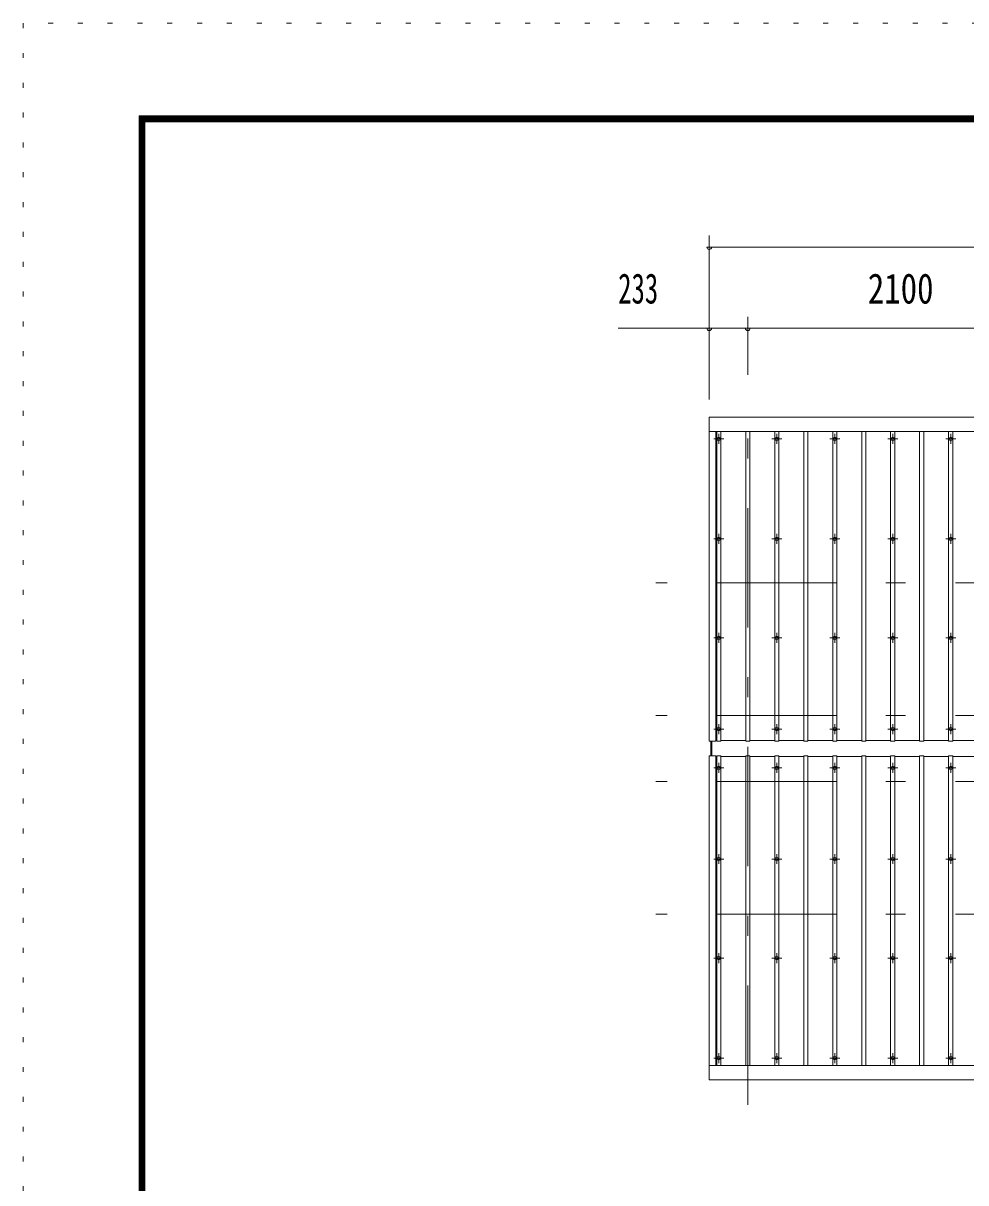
# Model space of a CAD drawing. Units: millimetres, scale not verified. Extents: x -37128 to 37128, y -14700 to 14700.
# Drawn here: x -4452 to 1239, y 7701 to 14700 of the extents above; entities that cross this region are included whole.
import ezdxf
from ezdxf.enums import TextEntityAlignment as Align

# ---------------------------------------------------------------- set-up
doc = ezdxf.new("R2010")
doc.units = ezdxf.units.MM
doc.header["$LTSCALE"] = 60
doc.linetypes.add('USER3', pattern=[24, 12, -5, 2, -5])
doc.linetypes.add('USER4', pattern=[3, 0.5, -2.5])
for name, color, linetype, lineweight in [('0-2_1-0BOLD', 7, 'Continuous', 18), ('0-3_1-2CENTER', 3, 'USER3', 18), ('0-4_1-4THIN', 4, 'Continuous', 18), ('0-5_1-5DIM', 3, 'Continuous', 18), ('0-C_F-F', 5, 'Continuous', 18), ('0-D_F-E_J_ADD', 3, 'USER4', 18)]:
    doc.layers.add(name, color=color, linetype=linetype, lineweight=lineweight)
doc.styles.add('ＭＳ ゴシック', font='')
doc.styles.get('ＭＳ ゴシック').set_extended_font_data('MS Gothic')

msp = doc.modelspace()

# ---------------------------------------------------------------- linework, layer by layer
at = {"layer": '0-2_1-0BOLD'}
for p, q in [((7505.52, 12236.05), (-310.48, 12236.05)), ((-300.48, 10277.69), (-300.48, 10367.39)), ((-294.48, 10367.39), (-294.48, 10277.69)), ((-310.48, 8409.03), (7505.52, 8409.03))]:
    msp.add_line(p, q, dxfattribs=at)
for points in [[(-310.48, 10367.39), (-310.48, 12322.54), (7505.52, 12322.54), (7505.52, 10367.39), (7465.52, 10367.39), (7465.52, 12236.05)], [(-270.48, 12236.05), (-270.48, 10367.39), (-310.48, 10367.39)], [(-310.48, 8322.54), (-310.48, 10277.69), (-270.48, 10277.69), (-270.48, 8409.03)], [(7465.52, 8409.03), (7465.52, 10277.69), (7505.52, 10277.69), (7505.52, 8322.54), (-310.48, 8322.54)]]:
    msp.add_lwpolyline(points, dxfattribs=at)
for centre in [(-252.48, 12191.11), (97.52, 12191.11), (447.52, 12191.11), (797.52, 12191.11), (1147.52, 12191.11), (-252.48, 11587.41), (97.52, 11587.41), (447.52, 11587.41), (797.52, 11587.41), (1147.52, 11587.41), (-252.48, 10989.62), (97.52, 10989.62), (447.52, 10989.62), (797.52, 10989.62), (1147.52, 10989.62), (-252.48, 10439.93), (97.52, 10439.93), (447.52, 10439.93), (797.52, 10439.93), (1147.52, 10439.93), (-252.48, 10205.15), (97.52, 10205.15), (447.52, 10205.15), (797.52, 10205.15), (1147.52, 10205.15), (-252.48, 9655.46), (97.52, 9655.46), (447.52, 9655.46), (797.52, 9655.46), (1147.52, 9655.46), (-252.48, 9057.68), (97.52, 9057.68), (447.52, 9057.68), (797.52, 9057.68), (1147.52, 9057.68), (-252.48, 8453.97), (97.52, 8453.97), (447.52, 8453.97), (797.52, 8453.97), (1147.52, 8453.97)]:
    msp.add_circle(centre, 10, dxfattribs=at)
at = {"layer": '0-3_1-2CENTER'}
for p, q in [((-77.48, 8172.54), (-77.48, 12472.55)), ((-222.48, 12191.11), (-282.48, 12191.11)), ((-252.48, 12221.12), (-252.48, 12161.11)), ((67.53, 12191.11), (127.52, 12191.11)), ((97.52, 12161.11), (97.52, 12221.12)), ((477.52, 12191.11), (417.53, 12191.11)), ((447.52, 12221.12), (447.52, 12161.11)), ((767.52, 12191.11), (827.52, 12191.11)), ((797.52, 12161.11), (797.52, 12221.12)), ((1117.53, 12191.11), (1177.52, 12191.11)), ((1147.52, 12221.12), (1147.52, 12161.11)), ((-282.47, 11587.41), (-222.48, 11587.41)), ((-252.48, 11557.41), (-252.48, 11617.41)), ((67.53, 11587.41), (127.52, 11587.41)), ((97.52, 11557.41), (97.52, 11617.41)), ((477.52, 11587.41), (417.53, 11587.41)), ((447.52, 11617.41), (447.52, 11557.41)), ((767.53, 11587.41), (827.52, 11587.41)), ((797.52, 11557.41), (797.52, 11617.41)), ((1177.52, 11587.41), (1117.53, 11587.41)), ((1147.52, 11617.41), (1147.52, 11557.41)), ((7655.52, 11322.54), (-632.48, 11322.54)), ((-222.48, 10989.62), (-282.47, 10989.62)), ((-252.48, 10959.62), (-252.48, 11019.63)), ((67.53, 10989.62), (127.52, 10989.62)), ((97.52, 11019.63), (97.52, 10959.62)), ((477.52, 10989.62), (417.53, 10989.62)), ((447.52, 10959.62), (447.52, 11019.63)), ((767.53, 10989.62), (827.52, 10989.62)), ((797.52, 11019.63), (797.52, 10959.62)), ((1177.52, 10989.62), (1117.53, 10989.62)), ((1147.52, 10959.62), (1147.52, 11019.63)), ((7655.52, 10522.54), (-632.48, 10522.54)), ((-282.47, 10439.93), (-222.48, 10439.93)), ((-252.48, 10409.93), (-252.48, 10469.93)), ((67.53, 10439.93), (127.52, 10439.93)), ((97.52, 10409.93), (97.52, 10469.93)), ((477.52, 10439.93), (417.53, 10439.93)), ((447.52, 10409.93), (447.52, 10469.93)), ((767.53, 10439.93), (827.52, 10439.93)), ((797.52, 10409.93), (797.52, 10469.93)), ((1177.52, 10439.93), (1117.53, 10439.93)), ((1147.52, 10409.93), (1147.52, 10469.93)), ((-252.48, 10175.15), (-252.48, 10235.15)), ((97.52, 10235.15), (97.52, 10175.15)), ((447.52, 10235.15), (447.52, 10175.15)), ((797.52, 10235.15), (797.52, 10175.15)), ((1147.52, 10235.15), (1147.52, 10175.15)), ((-282.47, 10205.15), (-222.48, 10205.15)), ((127.52, 10205.15), (67.53, 10205.15)), ((417.53, 10205.15), (477.52, 10205.15)), ((767.53, 10205.15), (827.52, 10205.15)), ((1117.53, 10205.15), (1177.52, 10205.15)), ((7655.52, 10122.54), (-632.48, 10122.54)), ((-252.48, 9625.46), (-252.48, 9685.46)), ((97.52, 9685.46), (97.52, 9625.46)), ((447.52, 9625.46), (447.52, 9685.46)), ((797.52, 9685.46), (797.52, 9625.46)), ((1147.52, 9625.46), (1147.52, 9685.46)), ((-282.47, 9655.46), (-222.48, 9655.46)), ((127.52, 9655.46), (67.53, 9655.46)), ((417.53, 9655.46), (477.52, 9655.46)), ((827.52, 9655.46), (767.53, 9655.46)), ((1177.52, 9655.46), (1117.53, 9655.46)), ((7655.52, 9322.54), (-632.48, 9322.54)), ((-282.47, 9057.68), (-222.48, 9057.68)), ((-252.48, 9087.67), (-252.48, 9027.67)), ((127.52, 9057.68), (67.53, 9057.68)), ((97.52, 9027.67), (97.52, 9087.67)), ((417.53, 9057.68), (477.52, 9057.68)), ((447.52, 9087.67), (447.52, 9027.67)), ((767.53, 9057.68), (827.52, 9057.68)), ((797.52, 9027.67), (797.52, 9087.67)), ((1117.53, 9057.68), (1177.52, 9057.68)), ((1147.52, 9087.67), (1147.52, 9027.67)), ((-252.48, 8423.96), (-252.48, 8483.97)), ((97.52, 8483.97), (97.52, 8423.96)), ((447.52, 8423.96), (447.52, 8483.97)), ((797.52, 8483.97), (797.52, 8423.96)), ((1147.52, 8423.96), (1147.52, 8483.97)), ((-282.48, 8453.97), (-222.48, 8453.97)), ((127.52, 8453.97), (67.53, 8453.97)), ((477.52, 8453.97), (417.52, 8453.97)), ((827.52, 8453.97), (767.52, 8453.97)), ((1117.53, 8453.97), (1177.52, 8453.97))]:
    msp.add_line(p, q, dxfattribs=at)
at = {"layer": '0-4_1-4THIN'}
for p, q in [((-239.98, 10367.39), (-239.98, 12236.05)), ((-64.98, 12236.05), (-64.98, 10367.39)), ((110.02, 12236.05), (110.02, 10367.39)), ((285.02, 12236.05), (285.02, 10367.39)), ((460.02, 12236.05), (460.02, 10367.39)), ((635.02, 12236.05), (635.02, 10367.39)), ((810.02, 12236.05), (810.02, 10367.39)), ((985.02, 12236.05), (985.02, 10367.39)), ((1160.02, 12236.05), (1160.02, 10367.39)), ((-264.98, 10371.64), (-270.48, 10371.64)), ((-89.98, 10371.64), (-239.98, 10371.64)), ((85.02, 10371.64), (-64.98, 10371.64)), ((260.02, 10371.64), (110.02, 10371.64)), ((435.02, 10371.64), (285.02, 10371.64)), ((610.02, 10371.64), (460.02, 10371.64)), ((785.02, 10371.64), (635.02, 10371.64)), ((960.02, 10371.64), (810.02, 10371.64)), ((1135.02, 10371.64), (985.02, 10371.64)), ((1310.02, 10371.64), (1160.02, 10371.64)), ((-264.98, 10273.44), (-270.48, 10273.44)), ((-239.98, 10273.44), (-89.98, 10273.44)), ((-64.98, 10273.44), (85.02, 10273.44)), ((110.02, 10273.44), (260.02, 10273.44)), ((285.02, 10273.44), (435.02, 10273.44)), ((460.02, 10273.44), (610.02, 10273.44)), ((635.02, 10273.44), (785.02, 10273.44)), ((810.02, 10273.44), (960.02, 10273.44)), ((985.02, 10273.44), (1135.02, 10273.44)), ((1160.02, 10273.44), (1310.02, 10273.44))]:
    msp.add_line(p, q, dxfattribs=at)
for points in [[(-264.98, 12236.05), (-264.98, 10367.39), (-239.98, 10367.39)], [(-64.98, 10367.39), (-89.98, 10367.39), (-89.98, 12236.05)], [(110.02, 10367.39), (85.02, 10367.39), (85.02, 12236.05)], [(285.02, 10367.39), (260.02, 10367.39), (260.02, 12236.05)], [(460.02, 10367.39), (435.02, 10367.39), (435.02, 12236.05)], [(635.02, 10367.39), (610.02, 10367.39), (610.02, 12236.05)], [(810.02, 10367.39), (785.02, 10367.39), (785.02, 12236.05)], [(985.02, 10367.39), (960.02, 10367.39), (960.02, 12236.05)], [(1160.02, 10367.39), (1135.02, 10367.39), (1135.02, 12236.05)], [(-239.98, 8409.03), (-239.98, 10277.69), (-264.98, 10277.69), (-264.98, 8409.03)], [(-64.98, 8409.03), (-64.98, 10277.69), (-89.98, 10277.69), (-89.98, 8409.03)], [(110.02, 8409.03), (110.02, 10277.69), (85.02, 10277.69), (85.02, 8409.03)], [(285.02, 8409.03), (285.02, 10277.69), (260.02, 10277.69), (260.02, 8409.03)], [(460.02, 8409.03), (460.02, 10277.69), (435.02, 10277.69), (435.02, 8409.03)], [(635.02, 8409.03), (635.02, 10277.69), (610.02, 10277.69), (610.02, 8409.03)], [(810.02, 8409.03), (810.02, 10277.69), (785.02, 10277.69), (785.02, 8409.03)], [(985.02, 8409.03), (985.02, 10277.69), (960.02, 10277.69), (960.02, 8409.03)], [(1160.02, 8409.03), (1160.02, 10277.69), (1135.02, 10277.69), (1135.02, 8409.03)]]:
    msp.add_lwpolyline(points, dxfattribs=at)
at = {"layer": '0-5_1-5DIM'}
for p, q in [((-310.47, 13418.35), (-310.47, 12428.35)), ((-296.47, 13348.35), (-324.47, 13348.35)), ((7505.53, 13348.35), (-310.47, 13348.35)), ((-77.47, 12578.35), (-77.47, 12928.35)), ((-859.97, 12858.35), (8055.03, 12858.35)), ((-296.47, 12858.35), (-324.47, 12858.35)), ((-63.47, 12858.35), (-91.47, 12858.35))]:
    msp.add_line(p, q, dxfattribs=at)
for centre in [(-310.47, 13348.35), (-310.47, 12858.35), (-77.47, 12858.35)]:
    msp.add_arc(centre, 14, 180, 0, dxfattribs=at)
at = {"layer": '0-C_F-F'}
for points in [[(36428.07, -14000), (36428.07, 14140), (-3751.93, 14140), (-3751.93, -14000)], [(36424.56, -13996.5), (-3748.43, -13996.5), (-3748.43, 14136.5), (36424.56, 14136.5)], [(36421.07, -13993), (36421.07, 14133), (-3744.93, 14133), (-3744.93, -13993)], [(36417.57, -13989.5), (36417.57, 14129.5), (-3741.43, 14129.5), (-3741.43, -13989.5)], [(36414.07, -13986), (36414.07, 14126), (-3737.93, 14126), (-3737.93, -13986)], [(36410.57, -13982.5), (36410.57, 14122.5), (-3734.43, 14122.5), (-3734.43, -13982.5)], [(36407.06, -13979), (-3730.93, -13979), (-3730.93, 14119), (36407.06, 14119)], [(36403.57, -13975.5), (-3727.43, -13975.5), (-3727.43, 14115.5), (36403.57, 14115.5)], [(36400.07, -13972), (36400.07, 14112), (-3723.93, 14112), (-3723.93, -13972)], [(36396.57, -13968.5), (-3720.43, -13968.5), (-3720.43, 14108.5), (36396.57, 14108.5)], [(36393.07, -13965), (36393.07, 14105), (-3716.93, 14105), (-3716.93, -13965)]]:
    msp.add_lwpolyline(points, close=True, dxfattribs=at)
at = {"layer": '0-D_F-E_J_ADD', "color": 5}
msp.add_lwpolyline([(37128.07, -14700), (37128.07, 14700), (-4451.93, 14700), (-4451.93, -14700)], close=True, dxfattribs=at)

# ---------------------------------------------------------------- texts
at = {"layer": '0-5_1-5DIM', "color": 7, "style": 'ＭＳ ゴシック'}
for s, width, p in [('233', 0.65, (-859.97, 12953.22)), ('2100', 0.8, (647.03, 12953.22))]:
    msp.add_text(s, height=182.3, dxfattribs=dict(at, width=width)).set_placement(p, align=Align.BOTTOM_LEFT)

doc.saveas('drawing.dxf')
